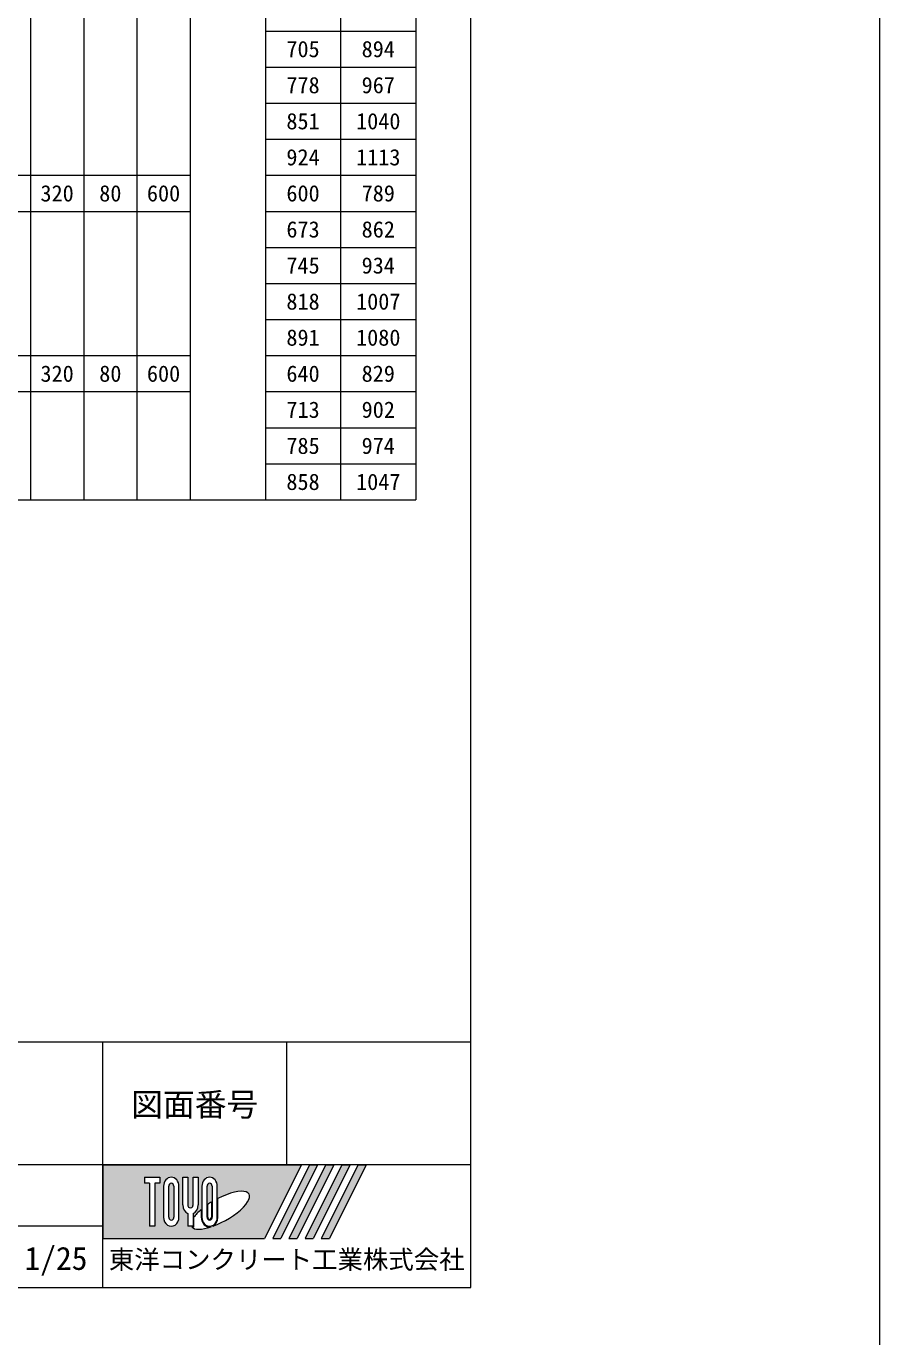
# Model space of a CAD drawing. Units: millimetres at full size; details may follow other scales. Extents: x -36174 to -11409, y 24892 to 47415.
# Drawn here: x -13894 to -11409, y 31597 to 35413 of the extents above; entities that cross this region are included whole.
import ezdxf
from ezdxf.enums import TextEntityAlignment as Align

# ---------------------------------------------------------------- set-up
doc = ezdxf.new("R2010")
doc.units = ezdxf.units.MM
doc.header["$LTSCALE"] = 30
for name, color, linetype, lineweight in [('0_2', 7, 'Continuous', 13), ('DEFPOINTS_3', 8, 'Continuous', 0), ('寸法線', 7, 'Continuous', 9), ('枠', 5, 'Continuous', 5)]:
    doc.layers.add(name, color=color, linetype=linetype, lineweight=lineweight)
doc.styles.add('ＭＳ ゴシック', font='')
doc.styles.get('ＭＳ ゴシック').set_extended_font_data('MS Gothic')

msp = doc.modelspace()

# ---------------------------------------------------------------- hatches: boundary and pattern name
at = {"layer": '枠'}
h = msp.add_hatch(color=7, dxfattribs=at)
h.paths.add_polyline_path([(-13671.34, 32097.77), (-13671.34, 31883.48), (-13199.92, 31883.48), (-13092.77, 32097.77)])
edge = h.paths.add_edge_path(flags=16)
edge.add_ellipse((-13329.06, 31965.86), major_axis=(83.96, 46.99), ratio=0.3471473, start_angle=-144.31122, end_angle=72.1899, ccw=False)
edge.add_ellipse((-13360.15, 31945.57), major_axis=(0, 28.57), ratio=0.8463542, start_angle=-160.70346, end_angle=-90)
edge.add_line((-13335.97, 31945.57), (-13335.97, 32000.03))
edge = h.paths.add_edge_path(flags=16)
edge.add_ellipse((-13360.15, 32035.68), major_axis=(0, 26.37), ratio=0.8463542, start_angle=-90, end_angle=90, ccw=False)
edge.add_line((-13337.83, 32035.68), (-13337.83, 31945.57))
edge.add_ellipse((-13360.15, 31945.57), major_axis=(0, 26.37), ratio=0.8463542, start_angle=90, end_angle=-90, ccw=False)
edge.add_line((-13382.47, 31945.57), (-13382.47, 32035.68))
edge = h.paths.add_edge_path(flags=16)
edge.add_line((-13352.71, 32035.68), (-13352.71, 31945.57))
edge.add_ellipse((-13360.15, 31945.57), major_axis=(0, 8.79), ratio=0.8463541, start_angle=90, end_angle=-90, ccw=False)
edge.add_line((-13367.59, 31945.57), (-13367.59, 32035.68))
edge.add_ellipse((-13360.15, 32035.68), major_axis=(0, 8.79), ratio=0.8463541, start_angle=-90, end_angle=90, ccw=False)
edge = h.paths.add_edge_path(flags=16)
edge.add_line((-13354.57, 31989.62), (-13354.57, 31945.57))
edge.add_ellipse((-13360.15, 31945.57), major_axis=(0, 6.59), ratio=0.8463541, start_angle=90, end_angle=-90, ccw=False)
edge.add_line((-13365.73, 31945.57), (-13365.73, 31982.41))
edge.add_ellipse((-13329.06, 31965.86), major_axis=(83.96, 46.99), ratio=0.3471473, start_angle=107.79174, end_angle=126.47132, ccw=False)
edge = h.paths.add_edge_path(flags=16)
edge.add_line((-13393.63, 32062.05), (-13393.63, 31981.28))
edge.add_ellipse((-13415.95, 31981.28), major_axis=(0, 26.37), ratio=0.8463542, start_angle=-163.34117, end_angle=-90, ccw=False)
edge.add_line((-13408.51, 31956.42), (-13408.51, 31919.19))
edge.add_line((-13408.51, 31919.19), (-13423.39, 31919.19))
edge.add_line((-13423.39, 31919.19), (-13423.39, 31956.42))
edge.add_ellipse((-13415.95, 31981.28), major_axis=(0, 26.37), ratio=0.8463542, start_angle=90, end_angle=163.34117, ccw=False)
edge.add_line((-13438.28, 31981.28), (-13438.28, 32062.05))
edge.add_line((-13438.28, 32062.05), (-13423.39, 32062.05))
edge.add_line((-13423.39, 32062.05), (-13423.39, 31981.28))
edge.add_ellipse((-13415.95, 31981.28), major_axis=(0, 8.79), ratio=0.8463541, start_angle=90, end_angle=-90)
edge.add_line((-13408.51, 31981.28), (-13408.51, 32062.05))
edge.add_line((-13408.51, 32062.05), (-13393.63, 32062.05))
edge = h.paths.add_edge_path(flags=16)
edge.add_line((-13384.33, 31968.31), (-13384.33, 31945.57))
edge.add_ellipse((-13360.15, 31945.57), major_axis=(0, 28.57), ratio=0.8463542, start_angle=90, end_angle=-171.54427)
edge.add_ellipse((-13329.06, 31965.86), major_axis=(83.96, 46.99), ratio=0.3471473, start_angle=-178.64954, end_angle=-148.29244, ccw=False)
edge.add_line((-13411.72, 31917), (-13406.65, 31917))
edge.add_line((-13406.65, 31917), (-13406.65, 31944.86))
edge.add_ellipse((-13329.06, 31965.86), major_axis=(83.96, 46.99), ratio=0.3471473, start_angle=148.21912, end_angle=165.90812, ccw=False)
edge = h.paths.add_edge_path(flags=16)
edge.add_ellipse((-13471.76, 32035.68), major_axis=(0, 26.37), ratio=0.8463542, start_angle=-90, end_angle=90, ccw=False)
edge.add_line((-13449.44, 32035.68), (-13449.44, 31945.57))
edge.add_ellipse((-13471.76, 31945.57), major_axis=(0, 26.37), ratio=0.8463542, start_angle=90, end_angle=-90, ccw=False)
edge.add_line((-13494.08, 31945.57), (-13494.08, 32035.68))
edge = h.paths.add_edge_path(flags=16)
edge.add_line((-13464.32, 32035.68), (-13464.32, 31945.57))
edge.add_ellipse((-13471.76, 31945.57), major_axis=(0, 8.79), ratio=0.8463541, start_angle=90, end_angle=-90, ccw=False)
edge.add_line((-13479.2, 31945.57), (-13479.2, 32035.68))
edge.add_ellipse((-13471.76, 32035.68), major_axis=(0, 8.79), ratio=0.8463541, start_angle=-90, end_angle=90, ccw=False)
h.paths.add_polyline_path([(-13505.24, 32062.05), (-13505.24, 32044.47), (-13520.12, 32044.47), (-13520.12, 31919.19), (-13535, 31919.19), (-13535, 32044.47), (-13549.88, 32044.47), (-13549.88, 32062.05)], flags=16)
for points in [[(-13176.34, 31883.48), (-13152.77, 31883.48), (-13045.63, 32097.77), (-13069.2, 32097.77)], [(-12998.49, 32097.77), (-13022.06, 32097.77), (-13129.2, 31883.48), (-13105.63, 31883.48)], [(-12951.34, 32097.77), (-12974.92, 32097.77), (-13082.06, 31883.48), (-13058.49, 31883.48)], [(-12904.2, 32097.77), (-12927.77, 32097.77), (-13034.92, 31883.48), (-13011.34, 31883.48)]]:
    msp.add_hatch(color=7, dxfattribs=at).paths.add_polyline_path(points)

# ---------------------------------------------------------------- linework, layer by layer
at = {"layer": 'DEFPOINTS_3'}
for p, q in [((-15706.78, 34874.13), (-13416.78, 34874.13)), ((-15706.78, 34349.13), (-13416.78, 34349.13))]:
    msp.add_line(p, q, dxfattribs=at)
at = {"layer": '寸法線', "lineweight": 13}
for p, q in [((-13881.78, 37184.13), (-13881.78, 34034.13)), ((-13726.78, 37184.13), (-13726.78, 34034.13)), ((-13416.78, 37184.13), (-13416.78, 34034.13)), ((-13197.7, 37184.13), (-13197.7, 34034.13)), ((-12978.62, 37184.13), (-12978.62, 34034.13)), ((-12759.53, 37184.13), (-12759.53, 34034.13)), ((-13571.78, 35504.13), (-13571.78, 34979.13)), ((-13197.7, 35399.13), (-12759.53, 35399.13)), ((-13197.7, 35294.13), (-12759.53, 35294.13)), ((-13197.7, 35189.13), (-12759.53, 35189.13)), ((-13197.7, 35084.13), (-12759.53, 35084.13)), ((-16756.78, 34979.13), (-13416.78, 34979.13)), ((-13571.78, 34979.13), (-13571.78, 34874.13)), ((-13197.7, 34979.13), (-12759.53, 34979.13)), ((-13571.78, 34874.13), (-13571.78, 34454.13)), ((-13197.7, 34874.13), (-12759.53, 34874.13)), ((-13197.7, 34769.13), (-12759.53, 34769.13)), ((-13197.7, 34664.13), (-12759.53, 34664.13)), ((-13197.7, 34559.13), (-12759.53, 34559.13)), ((-16756.78, 34454.13), (-13416.78, 34454.13)), ((-13571.78, 34454.13), (-13571.78, 34349.13)), ((-13197.7, 34454.13), (-12759.53, 34454.13)), ((-13571.78, 34349.13), (-13571.78, 34034.13)), ((-13197.7, 34349.13), (-12759.53, 34349.13)), ((-13197.7, 34244.13), (-12759.53, 34244.13)), ((-13197.7, 34139.13), (-12759.53, 34139.13)), ((-15861.78, 34034.13), (-13416.78, 34034.13)), ((-13416.78, 34034.13), (-12759.53, 34034.13))]:
    msp.add_line(p, q, dxfattribs=at)
at = {"layer": '枠', "lineweight": 20}
for p, q in [((-11408.64, 24892.06), (-11408.64, 47415.36)), ((-12599.92, 31740.62), (-12599.92, 38633.48)), ((-12599.92, 32454.91), (-16003.84, 32454.91)), ((-13671.34, 31740.62), (-13671.34, 32454.91)), ((-13135.63, 32097.77), (-13135.63, 32454.91)), ((-12599.92, 32097.77), (-16003.84, 32097.77)), ((-13671.34, 32097.77), (-16003.84, 32097.77)), ((-13671.34, 31919.19), (-16003.84, 31919.19)), ((-22599.92, 31740.62), (-12599.92, 31740.62))]:
    msp.add_line(p, q, dxfattribs=at)
at = {"layer": '枠'}
for p, q in [((-13671.34, 32097.77), (-13671.34, 31883.48)), ((-13671.34, 32097.77), (-13092.77, 32097.77)), ((-13092.77, 32097.77), (-13199.92, 31883.48)), ((-13069.2, 32097.77), (-13176.34, 31883.48)), ((-13045.63, 32097.77), (-13152.77, 31883.48)), ((-13022.06, 32097.77), (-13129.2, 31883.48)), ((-12998.49, 32097.77), (-13105.63, 31883.48)), ((-12974.92, 32097.77), (-13082.06, 31883.48)), ((-13069.2, 32097.77), (-13045.63, 32097.77)), ((-12951.34, 32097.77), (-13058.49, 31883.48)), ((-12927.77, 32097.77), (-13034.92, 31883.48)), ((-13022.06, 32097.77), (-12998.49, 32097.77)), ((-12904.2, 32097.77), (-13011.34, 31883.48)), ((-12974.92, 32097.77), (-12951.34, 32097.77)), ((-12927.77, 32097.77), (-12904.2, 32097.77)), ((-13549.88, 32062.05), (-13549.88, 32044.47)), ((-13549.88, 32062.05), (-13505.24, 32062.05)), ((-13505.24, 32062.05), (-13505.24, 32044.47)), ((-13438.28, 31981.28), (-13438.28, 32062.05)), ((-13438.28, 32062.05), (-13423.39, 32062.05)), ((-13423.39, 32062.05), (-13423.39, 31981.28)), ((-13408.51, 31981.28), (-13408.51, 32062.05)), ((-13408.51, 32062.05), (-13393.63, 32062.05)), ((-13393.63, 32062.05), (-13393.63, 31981.28)), ((-13535, 32044.47), (-13549.88, 32044.47)), ((-13535, 32044.47), (-13535, 31919.19)), ((-13520.12, 32044.47), (-13520.12, 31919.19)), ((-13505.24, 32044.47), (-13520.12, 32044.47)), ((-13494.08, 32035.68), (-13494.08, 31945.57)), ((-13479.2, 31945.57), (-13479.2, 32035.68)), ((-13464.32, 32035.68), (-13464.32, 31945.57)), ((-13449.44, 31945.57), (-13449.44, 32035.68)), ((-13382.47, 32035.68), (-13382.47, 31945.57)), ((-13367.59, 31945.57), (-13367.59, 32035.68)), ((-13352.71, 32035.68), (-13352.71, 31945.57)), ((-13337.83, 31945.57), (-13337.83, 32035.68)), ((-13365.73, 31945.57), (-13365.73, 31982.41)), ((-13354.57, 31989.62), (-13354.57, 31945.57)), ((-13335.97, 31945.57), (-13335.97, 32000.03)), ((-13423.39, 31956.42), (-13423.39, 31919.19)), ((-13408.51, 31956.42), (-13408.51, 31919.19)), ((-13406.65, 31944.86), (-13406.65, 31917)), ((-13384.33, 31968.31), (-13384.33, 31945.57)), ((-13520.12, 31919.19), (-13535, 31919.19)), ((-13408.51, 31919.19), (-13423.39, 31919.19)), ((-13411.72, 31917), (-13406.65, 31917)), ((-13671.34, 31883.48), (-13199.92, 31883.48)), ((-13176.34, 31883.48), (-13152.77, 31883.48)), ((-13129.2, 31883.48), (-13105.63, 31883.48)), ((-13082.06, 31883.48), (-13058.49, 31883.48)), ((-13034.92, 31883.48), (-13011.34, 31883.48))]:
    msp.add_line(p, q, dxfattribs=at)
for centre, major_axis, ratio, start_param, end_param in [((-13471.76, 32035.68), (0, 26.37), 0.846354, 4.712389, 7.8539816), ((-13360.15, 32035.68), (0, 26.37), 0.846354, 4.712389, 7.8539816), ((-13471.76, 32035.68), (0, 8.79), 0.846354, 4.712389, 7.8539816), ((-13360.15, 32035.68), (0, 8.79), 0.846354, 4.712389, 7.8539816), ((-13329.06, 31965.86), (83.96, 46.99), 0.347147, 4.2621853, 7.7429163), ((-13415.95, 31981.28), (0, 26.37), 0.846354, 1.5707963, 2.8017557), ((-13415.95, 31981.28), (0, 8.79), 0.846354, 1.5707963, 4.712389), ((-13415.95, 31981.28), (0, 26.37), 0.846354, 3.4814296, 4.712389), ((-13329.06, 31965.86), (83.96, 46.99), 0.347147, 1.6817405, 1.8219833), ((-13471.76, 31945.57), (0, 26.37), 0.846354, 1.5707963, 4.712389), ((-13471.76, 31945.57), (0, 8.79), 0.846354, 1.5707963, 4.712389), ((-13329.06, 31965.86), (83.96, 46.99), 0.347147, 2.0815197, 2.5155126), ((-13360.15, 31945.57), (0, 28.57), 0.846354, 1.5707963, 3.3154679), ((-13360.15, 31945.57), (0, 26.37), 0.846354, 1.5707963, 4.712389), ((-13360.15, 31945.57), (0, 8.79), 0.846354, 1.5707963, 4.712389), ((-13360.15, 31945.57), (0, 6.59), 0.846354, 1.5707963, 4.712389), ((-13360.15, 31945.57), (0, 28.57), 0.846354, 3.5338438, 4.712389), ((-13329.06, 31965.86), (83.96, 46.99), 0.347147, 3.2093975, 4.2004451)]:
    msp.add_ellipse(centre, major_axis=major_axis, ratio=ratio, start_param=start_param, end_param=end_param, dxfattribs=at)

# ---------------------------------------------------------------- texts
at = {"layer": '0_2', "style": 'ＭＳ ゴシック'}
msp.add_text('1/25', height=67.41, dxfattribs=at).set_placement((-13899.3, 31771.81), align=Align.BOTTOM_LEFT)
at = {"layer": '寸法線', "style": 'ＭＳ ゴシック'}
for s, p in [('705', (-13088.16, 35346.63)), ('894', (-12869.07, 35346.63)), ('778', (-13088.16, 35241.63)), ('967', (-12869.07, 35241.63)), ('851', (-13088.16, 35136.63)), ('1040', (-12869.07, 35136.63)), ('924', (-13088.16, 35031.63)), ('1113', (-12869.07, 35031.63)), ('320', (-13804.28, 34926.63)), ('80', (-13649.28, 34926.63)), ('600', (-13494.28, 34926.63)), ('600', (-13088.16, 34926.63)), ('789', (-12869.07, 34926.63)), ('673', (-13088.16, 34821.63)), ('862', (-12869.07, 34821.63)), ('745', (-13088.16, 34716.63)), ('934', (-12869.07, 34716.63)), ('818', (-13088.16, 34611.63)), ('1007', (-12869.07, 34611.63)), ('891', (-13088.16, 34506.63)), ('1080', (-12869.07, 34506.63)), ('320', (-13804.28, 34401.63)), ('80', (-13649.28, 34401.63)), ('600', (-13494.28, 34401.63)), ('640', (-13088.16, 34401.63)), ('829', (-12869.07, 34401.63)), ('713', (-13088.16, 34296.63)), ('902', (-12869.07, 34296.63)), ('785', (-13088.16, 34191.63)), ('974', (-12869.07, 34191.63)), ('858', (-13088.16, 34086.63)), ('1047', (-12869.07, 34086.63))]:
    msp.add_text(s, height=47.47, dxfattribs=at).set_placement(p, align=Align.MIDDLE_CENTER)
at = {"layer": '枠', "color": 7, "style": 'ＭＳ ゴシック'}
for s, height, p in [('図面番号', 67.82, (-13403.49, 32273.68)), ('東洋コンクリート工業株式会社', 54.25, (-13135.63, 31822.39))]:
    msp.add_text(s, height=height, dxfattribs=at).set_placement(p, align=Align.MIDDLE_CENTER)

doc.saveas('drawing.dxf')
